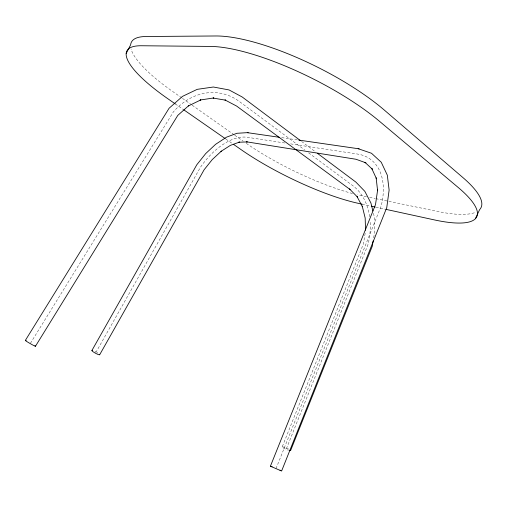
<?xml version="1.0" encoding="UTF-8"?>
<svg xmlns="http://www.w3.org/2000/svg" width="507" height="507" viewBox="0 0 507 507"><rect width="100%" height="100%" fill="white"/><g stroke="black" fill="none" stroke-linecap="round" stroke-linejoin="round"><path stroke-width="0.38" stroke-dasharray="2.54 1.9" d="M365.173 233.258L363.38 243.994L282.171 446.959A4.582 0.646 23.1 0 0 288.287 450.184M373.659 237.802L374.711 231.56L374.331 216.99L373.247 212.503M276.004 468.614L381.137 206.096A65.65 42.258 -54.7 0 0 357.587 154.058L289.529 143.709M286.385 448.758L367.797 245.192A56.511 41.732 -74.1 0 0 370.129 221.248M95.798 352.618L200.461 167.259A55.656 30.724 -57.5 0 1 247.283 137.289L284.833 142.999M30.407 343.334L173.432 111.838A64.186 53.045 -80.2 0 1 239.405 101.533L304.758 150.021M281.645 137.619L297.463 139.913M366.548 196.741L361.922 195.784A99.271 23.563 26.1 0 1 357.708 194.853M369.628 197.381L375.022 198.497M375.788 198.655L438.187 211.552A110.773 28.956 24.7 0 0 475.686 212.249M362.125 204.169L370.566 206.007M375.934 207.173L385.143 209.182M175.232 103.872L183.021 109.284M225.849 139.045L231.693 143.101M181.779 97.895L172.088 91.064A108.01 27.454 27.8 0 1 131.091 49.027M182.425 98.345L191.469 104.721M192.115 105.177L234.107 134.773M234.754 135.23L243.151 141.149M308.56 152.848L352.973 185.803A56.511 41.732 -74.1 0 1 369.749 217.516M301.576 141.44L316.102 152.322M282.165 446.965A4.582 0.646 23.1 0 1 288.698 449.132M95.005 351.452A4.43 0.678 28.5 0 1 96.019 351.972M97.014 352.536A4.43 0.678 28.5 0 1 97.927 353.1M352.517 193.547A99.271 23.563 26.1 0 1 246.294 143.354"/><path stroke-width="0.76" d="M373.133 240.926L372.214 246.389L290.6 450.558M99.695 354.716L204.118 169.756L212.262 159.566L221.394 151.111L220.976 151.416L230.368 145.376L239.602 142.055L238.753 142.233L247.27 141.922L246.326 141.789L355.984 159.261L365.94 162.848L364.977 162.335L372.506 169.363L371.783 168.558L376.505 178.781L376.15 177.856L377.595 190.733L377.633 189.903L375.516 204.581L270.408 466.212L281.607 471.022L386.759 207.617L389.129 190.081L387.316 175.175L381.251 162.259L371.485 153.253L358.145 148.697M475.363 218.739L479.622 209.632A110.773 28.956 24.7 0 0 462.859 177.532L384.433 110.184A120.508 34.704 26.6 0 0 215.735 35.978L146.162 36.504A108.01 27.454 27.8 0 0 130.654 44.793L126.154 53.501M91.894 350.521L196.805 164.756L205.703 153.577L215.608 144.318L226.578 137.144L236.953 133.29L247.296 132.65L279.3 137.283M35.458 346.256L177.786 115.4L188.794 105.564L188.319 105.969L200.797 99.911L200.075 100.018L213.84 97.946L213.067 98.06L225.685 100.202L224.956 99.949L236.623 106.071L350.052 189.491L349.507 188.94L357.574 197.153L357.08 196.653L362.385 206.666L362.226 206.121L365.173 218.042L365.534 230.197M25.35 340.406L169.072 108.27L182.469 96.387L197.223 89.34L213.377 87.014L229.05 89.935L242.194 96.983L300.309 140.496M298.819 140.103L359.19 148.849M247.296 132.65L248.24 132.79M270.408 466.212L272.139 466.782M362.125 204.169L358.291 203.332A99.359 22.562 26.1 0 1 241.427 149.863L233.638 144.451M371.333 206.172L375.167 207.008M385.909 209.347L434.252 219.88A110.881 27.727 24.8 0 0 458.182 187.451L379.179 121.027A120.641 33.234 26.6 0 0 210.43 46.429L141.39 45.75A108.118 26.294 27.7 0 0 168.09 98.909L175.232 103.872M280.016 470.166L280.891 470.591M183.667 109.734L225.203 138.588M317.363 153.266L355.901 182.114L364.831 191.342L370.902 202.977L372.886 211.001M34.958 345.78A5.85 0.317 29.9 0 1 33.38 345.33A5.85 0.317 29.9 0 1 26.858 341.56A5.85 0.317 29.9 0 1 26.225 340.729M290.156 450.013A4.582 0.646 23.1 0 1 289.199 450.457M99.606 354.469A4.43 0.678 28.5 0 1 95.075 352.999A4.43 0.678 28.5 0 1 92.534 350.483"/></g></svg>
